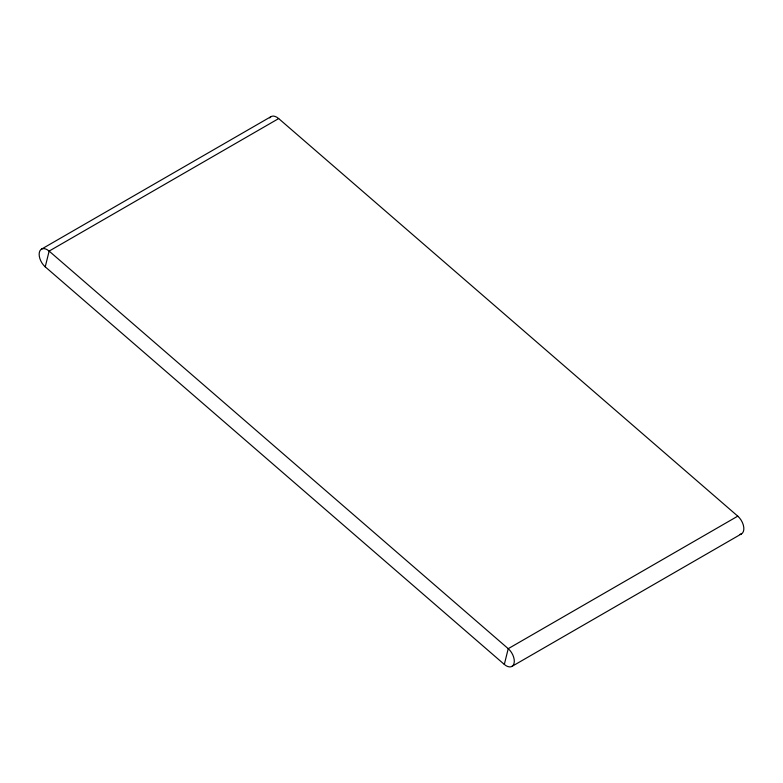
<?xml version="1.0" encoding="UTF-8"?>
<svg xmlns="http://www.w3.org/2000/svg" width="783" height="783" viewBox="0 0 783 783"><rect width="100%" height="100%" fill="white"/><g stroke="black" fill="none" stroke-linecap="round" stroke-linejoin="round"><path stroke-width="1.17" d="M45.238 266.846A11.363 6.558 60 0 1 39.385 252.224A11.363 6.558 60 0 1 49.133 251.098L508.226 648.676A11.363 6.558 60 0 1 514.069 663.299A11.363 6.558 60 0 1 504.321 664.424L45.238 266.846L49.133 251.098L278.679 118.576L737.762 516.154A11.363 6.558 60 0 1 743.762 527.253A11.363 6.558 60 0 1 739.955 534.368M504.321 664.424L508.226 648.676L737.762 516.154M41.411 249.19L270.947 116.667M512.053 666.333L741.589 533.81M269.704 117.89A11.363 6.558 60 0 1 278.679 118.576"/></g></svg>
